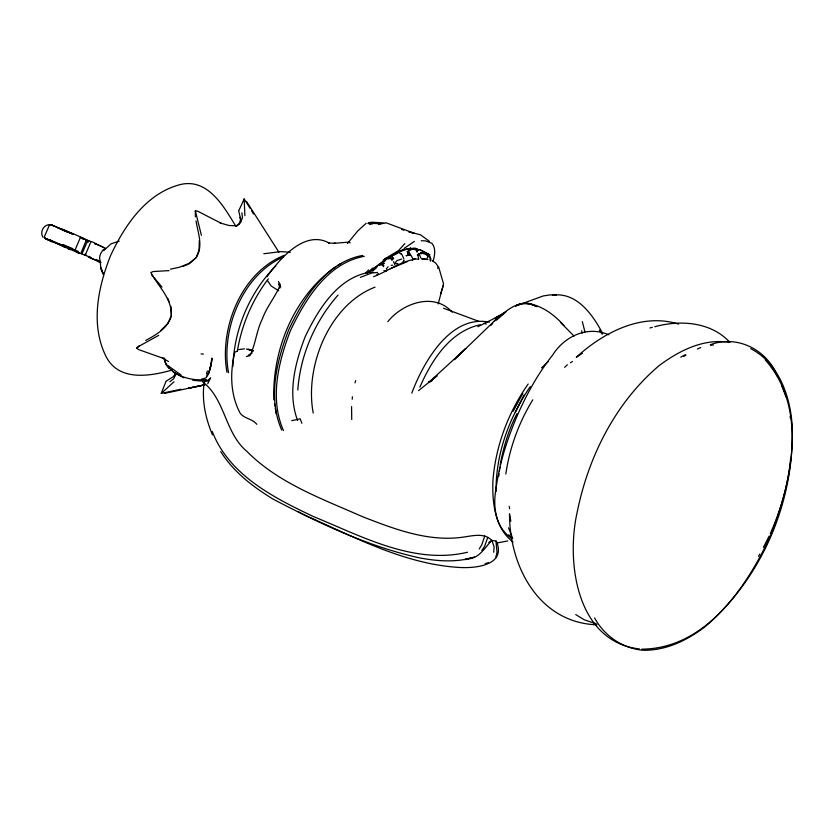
<?xml version="1.0" encoding="UTF-8"?>
<svg xmlns="http://www.w3.org/2000/svg" width="834" height="834" viewBox="0 0 834 834"><rect width="100%" height="100%" fill="white"/><g stroke="black" fill="none" stroke-linecap="round" stroke-linejoin="round"><path stroke-width="1.25" d="M427.727 257.414L427.738 256.111L425.632 254.255L422.348 253.338L420.753 253.838L421.055 252.639L423.87 252.285L426.362 253.109L429.52 255.287L423.015 252.181L427.415 254.099L429.75 256.674M414.925 248.063L417.615 249.23L417.01 252.129L417.125 250.961C410.589 245.394 401.217 251.451 394.753 254.318M437.767 268.402L437.798 265.952L435.494 262.918L432.221 260.729M199.295 240.578L199.097 250.012L196.032 257.904M164.642 358.297L164.569 360.684L165.956 364.541L168.948 368.388M392.282 260.052L390.197 257.977L388.592 258.519L391.198 258.519M351.562 406.627L351.729 419.471M196.042 220.895C197.867 232.822 203.444 245.78 196.386 257.32L189.078 263.377L179.373 267.266L170.449 269.153M493.697 552.244L494.093 546.843L491.872 540.411C483.96 532.269 471.981 536.043 462.172 537.273C427.415 541.944 393.512 528.766 361.748 516.371C321.757 498.638 278.462 483.23 247.01 451.486C224.784 433.18 225.305 398.798 202.558 381.784M352.209 399.246L352.417 396.786M204.299 381.868C201.505 399.945 205.487 418.178 212.462 434.868M201.453 379.157L205.915 377.885C210.356 372.412 210.95 364.823 211.784 358.057M790.569 459.065C788.14 484.856 780.707 510.095 770.23 533.739M438.204 303.91L443.521 283.737L438.632 266.943M297.801 389.989C300.313 355.055 314.918 321.298 338.051 295.08M237.304 351.385C241.537 325.208 252.222 299.948 268.319 278.848M498.763 476.329L499.097 473.754M499.42 471.179L499.91 467.311M500.244 464.736C503.465 447.118 508.688 429.666 516.944 413.706M505.821 473.983C509.605 447.827 518.936 422.348 532.79 399.84M210.606 366.241L208.719 373.413L206.801 375.842M180.988 389.207L161.233 393.408L165.82 381.784M430.532 261.198L430.917 258.884C427.123 250.554 415.478 247.448 407.055 249.522L410.974 247.979L408.983 248.866M427.321 258.165L427.529 257.039M207.593 374.56L209.939 369.233L211.409 362.29M429.844 260.187L430.261 258.248L428.551 254.818M45.505 238.67L45.046 237.659L45.505 238.67L65.949 247.479L64.937 245.759M391.938 259.541L392.366 257.727M495.917 556.924L497.022 552.233L495.949 541.12L491.872 540.411L488.755 542.486M209.939 369.233L212.409 358.86M206.498 373.955L207.291 370.911M250.242 208.531L244.164 198.972L244.883 215.662M355.003 382.889L355.649 380.565M484.773 535.928L481.708 545.009L479.206 548.97M82.18 237.669L86.329 240.088L81.242 252.514L82.347 253.015L87.633 240.599L80.627 236.939L74.883 250.408L79.991 253.255L90.885 257.445M433.086 261.011C434.9 255.381 435.974 248.282 431.949 243.33L425.736 240.901L421.264 240.734M487.754 537.377L484.523 546.531L481.791 550.482M412.33 260.135L414.05 258.571L418.564 259.384M440.654 293.849L443.313 285.77M85.266 255.152L90.979 241.568L84.734 239.202M238.92 224.617L240.619 219.696M267.005 276.742C279.473 259.134 304.556 229.496 329.096 242.996L328.262 242.913L335.487 243.372L333.996 243.33L347.757 242.194L350.217 242.788M411.808 393.106C423.224 362.613 450.339 314.251 489.381 322.164M419.877 387.143C431.407 360.611 449.912 331.296 480.186 324.76M372.798 270.289L374.091 268.287M238.951 210.335L244.164 198.972M769.146 536.043L763.391 547.385M68.107 248.772L68.617 249.168L68.909 248.532L63.968 246.979M368.388 223.46L370.348 224.044M207.729 383.744L210.575 377.896L208.02 380.356L204.476 381.899M176.318 373.507L173.722 378.688L169.834 381.774M515.391 412.288L523.961 395.212M174.014 375.863L175.505 372.934M87.977 242.246L88.831 240.672M81.899 253.859L82.347 253.015M513.15 411.235L522.876 393.398M758.513 556.309L759.732 554.078M84.734 254.829L85.12 254.162M161.233 393.408L174.035 381.774M68.617 249.168L72.516 250.148L79.167 253.588L79.835 253.046M528.162 384.026C508.26 412.392 495.74 445.867 492.925 480.447C492.112 501.995 494.552 528.141 513.129 542.079M530.278 386.59C509.209 417.219 495.646 454.04 496.074 491.476M373.236 270.539L376.468 267.714M390.197 257.977L388.383 258.853M404.813 243.611L398.506 250.627L384.318 259.134M347.444 243.507L357.838 230.841L366.199 223.283M417.354 255.162L418.877 253.359M387.789 321.684C402.613 303.159 434.18 291.848 452.226 312.187M103.739 250.596L111.005 243.841L119.189 241.151M491.049 325.26L492.738 323.498M365.511 273.052L368.597 269.924M161.045 330.233L167.77 323.456L171.397 315.669L170.96 306.412M372.6 268.121L367.189 273.344M163.954 358.589L138.632 349.602L136.724 348.164L138.371 346.6L158.741 335.331M494.135 321.205C503.851 312.99 514.922 301.647 528.902 303.524C542.819 306.266 554.777 315.096 563.951 325.635M496.334 319.13L454.259 359.694L465.852 348.456L428.791 382.399L431.939 380.638M541.495 367.888L548.146 361.654M564.628 367.335L567.37 364.76M275.825 265.869C249.637 292.307 234.093 329.336 232.905 366.491M136.724 348.164L139.341 345.756M417.751 255.319L421.055 252.639M391.855 257.018C391.354 255.131 395.577 253.463 397.338 253.161M496.501 320.1L503.058 314.449M410.464 254.975L408.264 254.516L407.263 251.68L411.37 249.668M402.311 262.668L404.198 260.364L403.76 259.989M189.078 263.93L195.166 258.655M491.872 540.411C484.366 547.896 479.456 558.686 466.863 559.082C451.09 562.272 434.775 560.771 419.095 557.79C367.867 546.364 319.776 523.471 273.437 499.326C253.119 486.941 233.478 471.992 220.718 451.538M369.889 271.446L384.234 260.375L399.84 250.888M388.144 266.765L386.465 268.579L386.778 269.382M418.532 390.635L437.11 375.78L428.791 382.399M376.864 274.699L378.355 273.531M383.953 265.806L383.129 264.659L380.815 263.971L379.689 264.847L382.545 265.045L383.484 266.661M414.331 241.412L404.01 248.48M373.726 268.277C386.913 260.291 401.894 243.737 418.501 250.033L413.091 247.99M166.154 381.159L174.462 375.946M383.119 260.25L386.267 258.113M90.823 241.964L91.552 241.485L96.629 243.976M335.633 266.838C293.975 296.164 272.207 349.675 273.792 399.82M337.655 265.535L340.689 263.565M582.424 353.314L576.263 357.296C603.055 332.766 641.523 312.437 678.469 324.092M570.404 362.8L572.426 361.497M236.158 226.4L238.003 225.211M683.89 356.389L686.007 355.034M248.303 355.263L252.243 352.897M145.731 340.46C156.094 334.715 167.644 328.471 171.241 316.274C172.534 298.906 158.283 286.552 150.86 272.551L153.216 271.55L169.021 270.612M506.217 311.645L495.198 318.004L504.622 313.157M680.784 357.161L685.235 354.752M378.146 265.41L380.815 263.971M375.415 267.662L377.479 266.546M394.326 254.985L395.983 254.109M391.438 259.864L393.742 258.655M477.924 326.74L504.507 313.209M72.516 250.148L73.507 249.658M432.022 380.523L429.103 381.951L431.397 380.971M105.293 248.595L103.531 249.397C100.945 252.358 98.454 256.778 100.122 260.729M390.364 268.725L407.492 261.532M385.183 260.896L383.379 262.084L383.504 262.846M697.391 348.987L700.696 347.611M89.77 256.392L88.321 257.06L100.685 262.439M183.261 266.275L187.911 264.399M373.58 276.669C387.591 271.404 399.955 261.678 414.988 259.249M360.361 277.378L371.599 273.041L377.521 272.426M375.039 287.146C329.149 304.754 304.473 366.762 313.219 413.028M284.394 255.267C241.182 272.437 219.113 328.346 226.952 372.245M283.539 256.914C242.329 274.866 220.583 329.983 228.516 372.694M399.611 251.18L402.801 249.992M237.398 351.156L234.875 352.063C230.069 371.193 230.163 392.908 239.045 410.974C241.808 418.689 252.243 418.126 256.799 424.329M485.086 563.669L488.526 562.648M517.028 304.91L521.667 303.576L528.902 303.524L521.667 303.576L515.568 306.026L543.236 295.945L550.054 294.892L556.528 294.996L552.483 295.163C576.763 291.837 592.713 314.668 602.659 333.496M710.276 344.796C737.131 334.413 767.249 349.884 777.424 376.165M409.734 254.724L406.022 255.736L410.38 254.777M49.196 224.659C43.222 225.107 39.678 232.342 43.045 237.346M474.588 556.997L464.799 559.562L472.461 557.571M246.416 356.525L250.054 355.597C255.59 344.119 256.559 330.462 262.397 318.817C266.703 306.62 275.741 296.477 280.297 284.696L278.41 281.506M378.438 224.283L385.444 223.022L371.62 222.188L367.94 223.283L380.836 223.689M649.915 327.939L652.344 327.345M654.763 326.751C680.252 319.683 711.11 321.851 729.959 342.43M164.611 393.377L204.121 384.974M291.733 420.67L299.239 419.075M507.76 540.932L496.678 543.049M204.32 384.901L188.171 388.279L205.247 384.776M467.572 552.233C413.966 565.025 361.727 536.262 313.761 516.694C274.073 497.94 228.996 475.151 212.295 431.522M172.19 370.035C149.119 376.551 117.281 381.847 105.105 354.554C90.541 323.185 98.297 286.667 110.463 255.85C124.422 225.91 145.512 194.176 179.102 184.867C207.416 177.027 223.773 206.446 235.824 226.264M263.815 253.744L280.735 251.628L290.357 252.264M238.347 349.654L244.383 348.831M206.227 379.48C190.621 381.555 167.905 374.977 163.923 358.026M362.665 255.433C325.813 262.147 303.659 298.416 288.741 329.774C276.638 361.08 267.599 397.922 281.694 430.052M364.291 256.309C327.501 263.012 305.39 299.208 290.503 330.504C278.42 361.748 269.392 398.527 283.466 430.605M373.027 271.863C339.042 275.199 318.494 308.788 305.129 336.842C295.059 362.967 287.386 393.283 297.602 420.492M710.912 345.234L713.362 344.995M382.379 263.523L384.505 263.367M641.867 649.165C705.773 648.633 746.805 586.865 770.929 534.969C791.998 480.707 808.021 408.118 765.258 359.902M401.665 259.093L397.12 260.552L395.42 262.376L395.639 263.231M391.188 265.295L392.751 265.285M597.061 624.822C538.941 622.852 509.334 566.369 509.511 513.807L510.815 521.208M94.544 243.747L95.649 243.83M369.389 223.835L372.287 224.054M422.171 258.999L427.988 259.499M201.109 353.877L203.381 354.064M246.332 349.019L253.14 350.916M192.758 380.262L200.546 381.002L208.02 380.356L208.448 382.285M421.274 258.655L426.904 259.28M425.455 252.952L426.362 253.109M195.396 216.85L195.323 210.773L197.668 211.19L221.583 223.481M369.816 222.47L372.214 222.939M525.232 303.211L532.102 304.598L537.075 306.662L529.538 303.628L532.102 304.598M729.114 342.347C703.531 338.229 678.928 350.77 658.996 365.719C615.377 402.791 588.429 456.563 577.191 512.128C565.963 562.033 576.44 641.732 639.438 648.956M395.952 263.492L397.255 263.763M396.828 263.773L398.391 264.159M495.949 541.12L496.418 541.235C506.53 565.223 476.006 568.392 459.784 567.474C404.605 564.357 354.502 537.086 304.952 515.214M608.799 334.799C587.407 325.427 564.493 336.238 552.671 355.023C537.649 373.976 525.973 395.368 516.444 417.532C507.041 439.914 499.535 463.266 496.209 487.39C492.654 505.769 494.958 527.328 511.92 538.556M383.869 270.508L386.111 271.509M220.009 222.918L229.058 225.503L236.397 225.774L240.64 222.709L242.465 217.507L241.902 212.795M401.686 229.475L403.812 230.153M596.383 623.884L584.311 619.818L575.731 614.585M252.744 350.77L248.282 349.196L253.056 350.906M443.625 308.267L478.977 321.392M483.845 323.196L486.285 324.103M69.514 232.853L72.829 234.104M386.225 222.855L414.133 233.249L408.796 231.8L420.534 234.844L429.489 241.36M86.329 240.088L87.633 240.599M46.204 238.962L52.167 241.787L44.932 238.18M70.014 232.894L72.652 233.979M96.671 244.258L105.355 248.115M97.401 261.209L100.81 262.616M61.299 228.725L78.521 236.032L83.525 239.494M57.525 227.588L69.055 232.467M58.901 244.039L65.354 246.76M63.019 244.55L72.819 248.72M96.317 259.562L99.653 261.021M72.85 234.052L50.738 224.534L49.592 224.7L44.317 236.866L45.057 238.222L78.177 251.368M94.93 243.538L102.968 247.135M89.759 257.591L100.664 262.053M50.624 225.17L49.592 224.7L50.092 225.003M183.939 377.875L172.951 371.881M44.984 238.013L65.949 247.479M51.395 224.732L68.117 232.582M278.764 290.837L271.186 285.989L267.683 280.902M49.54 239.681L56.462 243.101M391.469 256.549L393.273 257.602M425.976 252.931L429.927 254.954L420.2 249.783M54.231 226.358L50.978 224.648M399.392 253.056L400.987 253.89M298.249 511.669L303.816 514.672M76.248 251.243L78.823 252.629M162.442 357.901L168.478 361.56M750.704 348.643C777.413 362.467 789.068 392.835 791.81 421.212L792.154 424.152C795.136 499.41 763.037 576.294 706.117 625.875C688.092 639.98 666.429 650.708 643.035 650.249C622.498 648.393 604.421 635.977 594.59 617.942M400.789 253.588L401.811 254.266L403.771 258.623M167.676 365.407L180.926 374.956M560.584 322.487L574.042 336.081M151.757 274.959L162.005 287.073M508.75 534.719L511.753 538.827M599.302 330.076L602.231 334.288M278.869 252.139L246.499 201.401M771.325 365.918L775.714 372.84M407.263 251.68L409.077 254.589M413.184 259.124L408.253 250.805M280.797 287.073L278.796 283.789L279.849 288.168M251.534 210.721L253.484 214.004M85.506 254.433L85.892 255.173M781.531 384.985L786.087 397.088M419.137 254.057L420.816 257.852M393.523 261.615L394.878 264.816M103.155 273.917L100.778 267.808L103.155 273.917L100.778 267.808L100.372 262.939M508.511 527.797L512.722 538.399M167.717 298.228L169.104 301.741M300.094 418.678L301.887 423.276M582.32 321.622L584.915 331.796M201.401 235.313L195.323 210.773M240.557 219.165L238.764 210.939M240.745 219.488L240.275 217.32L240.63 221.104M417.99 255.569L418.699 259.093M581.684 330.702L582.122 333.162M509.209 506.342L509.647 508.761M274.438 403.458L274.866 405.877M275.293 408.306L276.367 414.362M790.142 416.333L790.517 418.699M392.324 256.507L391.678 256.361L392.324 256.507"/></g></svg>
